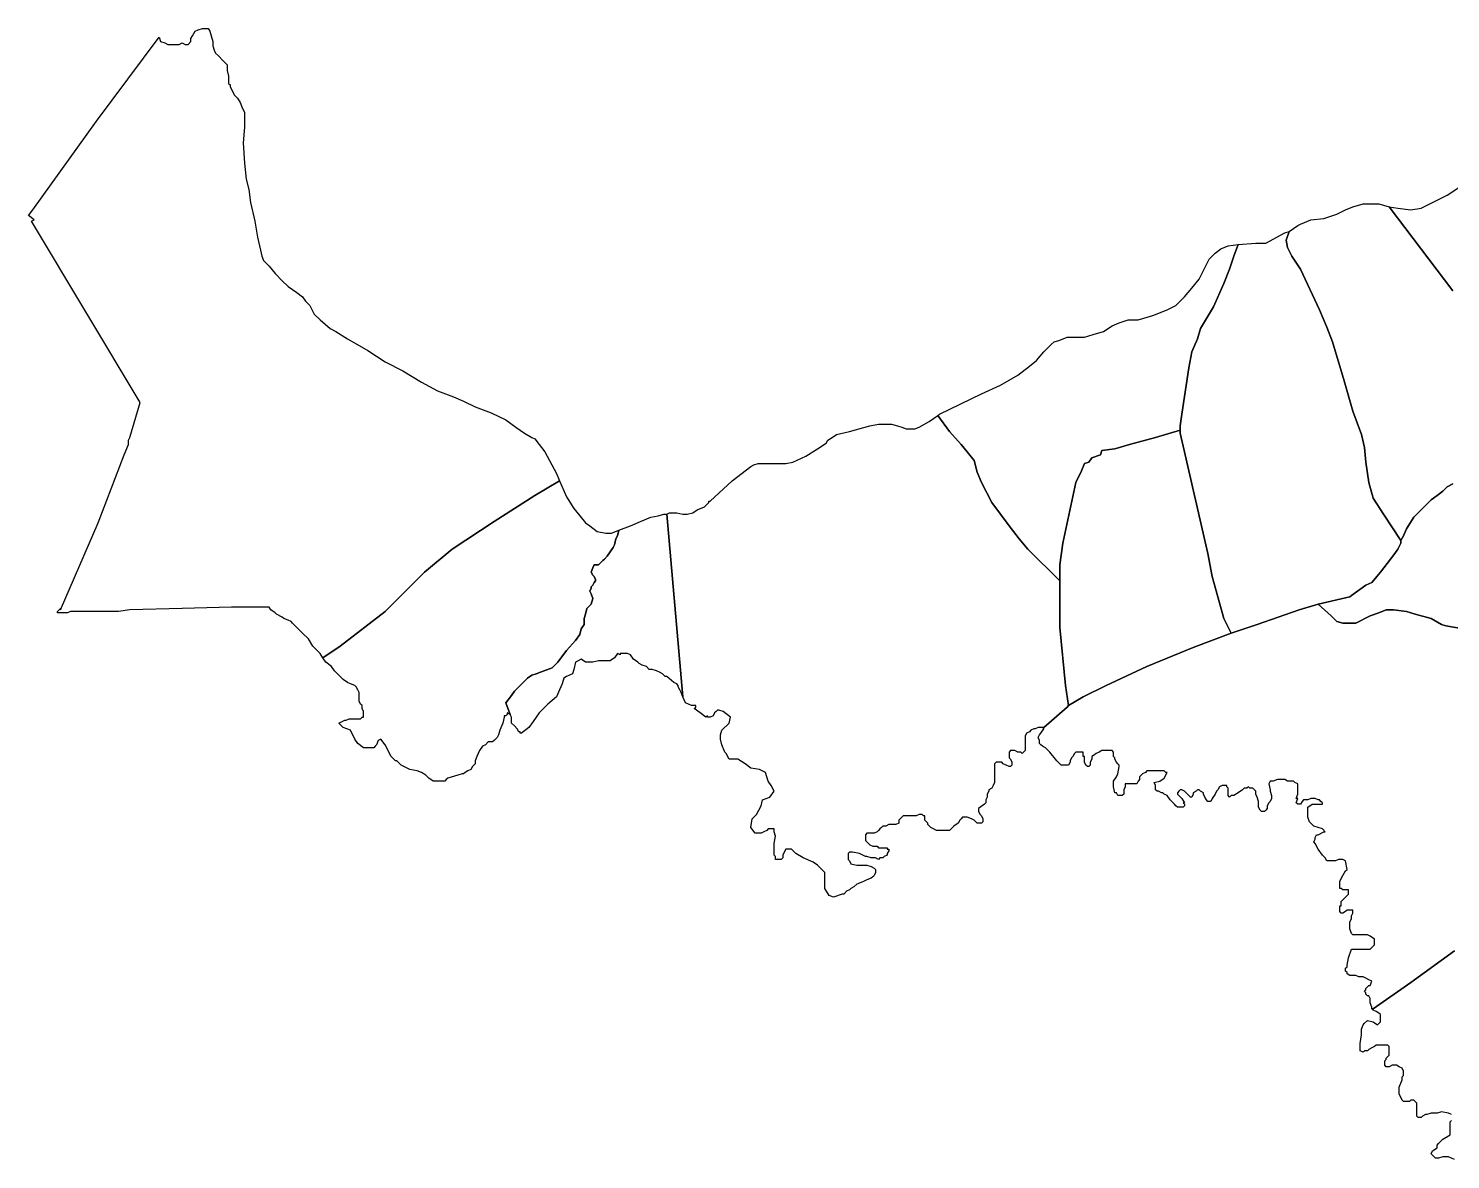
# Model space of a CAD drawing. Extents: x 20 to 266, y 22 to 174.
# Drawn here: x 20.2 to 103.2, y 36.2 to 102.3 of the extents above; entities that cross this region are included whole.
import ezdxf

# ---------------------------------------------------------------- set-up
doc = ezdxf.new("R2010")
doc.units = 0
doc.layers.add('KAREMO', color=7, linetype='CONTINUOUS')

msp = doc.modelspace()

# ---------------------------------------------------------------- linework, layer by layer
at = {"layer": 'KAREMO', "color": 2}
for points in [[(51.225362, 75.847843), (49.785972, 75.001095), (47.41521, 73.476947), (44.959782, 71.868125), (43.351051, 70.513328), (41.06496, 68.227109), (38.440187, 66.194912), (37.424148, 65.517515), (37.254808, 65.77154), (37.085468, 65.940887), (36.831457, 66.194912), (36.57745, 66.618287), (36.238769, 66.956986), (35.984759, 67.211011), (35.730748, 67.465035), (35.646078, 67.549709), (35.561408, 67.634386), (35.392067, 67.71906), (35.138057, 67.803734), (35.053386, 67.888411), (34.714709, 68.057758), (34.630039, 68.142436), (34.376028, 68.311783), (34.291358, 68.481134), (32.089937, 68.481134), (29.211157, 68.396457), (26.163037, 68.311783), (25.485676, 68.227109), (23.792275, 68.227109), (22.691566, 68.227109), (22.522226, 68.142436), (22.352885, 68.142436), (21.929535, 68.142436), (21.929535, 68.227109), (22.098875, 68.396457), (22.098875, 68.311783), (24.300296, 73.392273), (25.824356, 77.371991), (26.078367, 77.964714), (26.078367, 78.218739), (26.163037, 78.388087), (26.755725, 80.420284), (20.405475, 91.004637), (20.574815, 91.089311), (20.236134, 91.343335), (20.490145, 91.682034), (24.215626, 96.847198), (27.856438, 101.758337), (27.941108, 101.504313), (28.195115, 101.419639), (28.364455, 101.334965), (28.618466, 101.334965), (28.872476, 101.334965), (29.041817, 101.334965), (29.211157, 101.419639), (29.380498, 101.334965), (29.549838, 101.334965), (29.719178, 101.504313), (29.719178, 101.673664), (29.803848, 101.843014), (29.973185, 102.097039), (30.142526, 102.181713), (30.396536, 102.266387), (30.565877, 102.266387), (30.735217, 102.266387), (30.819887, 102.097039), (30.904557, 101.843014), (30.989228, 101.504313), (30.989228, 101.250291), (31.073898, 100.996267), (31.158568, 100.826916), (31.327908, 100.657565), (31.581915, 100.40354), (31.835926, 100.149515), (31.835926, 100.064842), (31.835926, 99.810817), (31.920596, 99.472119), (31.920596, 99.048743), (32.005266, 98.964069), (32.005266, 98.879395), (32.174607, 98.540697), (32.259277, 98.371346), (32.428617, 98.201995), (32.597958, 97.94797), (32.682628, 97.693946), (32.851968, 97.355247), (32.851968, 97.016549), (32.851968, 96.508499), (32.767298, 95.577078), (32.851968, 94.391628), (32.936639, 93.460207), (33.105979, 92.867484), (33.190649, 92.105409), (33.444656, 91.004637), (33.613997, 90.073212), (33.783337, 89.311141), (33.868007, 88.972439), (33.952677, 88.718415), (34.291358, 88.379716), (34.630039, 87.956344), (35.053386, 87.532968), (35.392067, 87.19427), (35.900088, 86.855568), (36.238769, 86.601547), (36.40811, 86.347522), (36.662117, 86.093498), (36.916127, 85.585448), (37.254808, 85.24675), (37.847499, 84.7387), (38.18618, 84.569349), (38.863538, 84.145977), (40.048917, 83.468577), (41.06496, 82.79118), (42.080998, 82.283131), (43.181711, 81.60573), (44.11308, 81.097681), (45.044452, 80.758982), (45.63714, 80.504958), (46.314501, 80.166259), (47.24587, 79.827561), (48.092572, 79.404185), (48.685259, 78.98081), (49.193281, 78.642111), (49.616632, 78.388087), (49.785972, 78.303413), (50.039983, 77.964714), (50.37866, 77.541339), (51.056021, 76.271215), (51.225362, 75.847843)], [(103.382092, 86.940245), (99.656614, 91.851385), (100.164632, 91.766711), (100.926664, 91.682034), (101.519351, 91.766711), (103.043415, 92.528782), (104.313464, 93.375533)], [(103.382092, 75.678492), (103.043415, 75.509145), (102.789404, 75.25512), (102.450724, 75.001095), (102.112043, 74.747071), (101.604022, 74.239021), (101.096004, 73.730972), (100.672653, 73.053575), (100.503313, 72.630199), (100.333972, 72.376175), (99.317933, 73.900323), (98.725242, 74.831744), (98.471232, 75.763169), (98.301891, 76.948616), (98.217221, 77.795363), (98.047881, 78.557438), (97.539863, 79.912235), (97.031842, 81.690404), (96.35448, 83.976626), (96.015803, 84.823374), (95.592452, 85.839473), (94.491743, 88.210365), (93.983722, 88.972439), (93.729711, 89.480489), (93.645041, 89.903864), (93.814381, 90.411914), (94.322403, 90.750612), (94.491743, 90.835286), (95.084431, 91.089311), (95.846463, 91.173984), (96.608491, 91.428009), (97.116512, 91.682034), (97.539863, 91.851385), (98.132551, 92.020736), (98.640572, 92.020736), (99.063923, 92.020736), (99.656614, 91.851385), (99.656614, 91.851385)], [(99.656614, 91.851385), (103.382092, 86.940245)], [(87.464131, 78.811462), (86.024741, 78.388087), (84.500678, 77.964714), (83.653979, 77.71069), (82.891948, 77.626012), (82.807277, 77.371991), (82.29926, 77.20264), (82.129919, 76.948616), (81.875909, 76.863942), (81.706568, 76.440566), (81.367888, 75.763169), (80.605859, 72.206827), (80.436519, 70.936704), (80.436519, 70.005279), (78.573778, 71.868125), (78.065757, 72.460848), (77.473069, 73.222922), (76.457027, 74.57772), (75.864335, 75.763169), (75.610328, 76.355893), (75.440988, 77.033289), (75.017637, 77.541339), (74.678956, 77.964714), (74.001598, 78.726788), (73.324237, 79.65821), (73.408907, 79.742884), (75.864335, 80.928333), (76.965048, 81.436383), (77.981087, 82.029106), (78.658448, 82.537155), (79.081799, 82.875854), (79.505147, 83.383903), (79.928498, 83.807275), (80.097838, 83.976626), (80.436519, 84.0613), (80.85987, 84.230651), (81.367888, 84.230651), (81.875909, 84.230651), (82.38393, 84.399998), (82.976618, 84.569349), (83.484639, 84.908048), (83.90799, 85.077399), (84.416007, 85.24675), (85.008699, 85.24675), (85.855401, 85.500774), (86.702099, 85.839473), (87.21012, 86.093498), (87.718142, 86.601547), (88.141489, 87.109593), (88.56484, 87.617642), (88.818851, 88.125692), (89.157531, 88.803092), (89.496209, 89.14179), (89.834889, 89.395815), (90.25824, 89.565163), (90.850932, 89.64984), (90.596921, 88.972439), (90.34291, 88.210365), (90.00423, 87.363618), (89.411542, 86.00882), (88.64951, 84.7387), (88.48017, 84.145977), (88.141489, 83.383903), (87.972149, 82.452478), (87.548801, 79.742884), (87.464131, 79.065487), (87.464131, 78.811462)], [(93.814381, 90.411914), (93.645041, 89.903864), (93.729711, 89.480489), (93.983722, 88.972439), (94.491743, 88.210365), (95.592452, 85.839473), (96.015803, 84.823374), (96.35448, 83.976626), (97.031842, 81.690404), (97.539863, 79.912235), (98.047881, 78.557437), (98.217221, 77.795363), (98.301891, 76.948616), (98.471232, 75.763169), (98.725242, 74.831744), (99.317933, 73.900323), (100.333972, 72.376175), (100.333972, 72.206827), (100.164632, 71.868125), (99.995291, 71.614101), (99.741281, 71.275402), (99.148593, 70.513328), (98.640572, 69.920605), (98.301891, 69.751254), (97.455193, 69.158531), (97.370523, 69.073857), (95.507782, 68.650481), (94.407073, 68.311783), (91.951641, 67.465035), (90.427581, 66.956986), (90.00423, 67.803734), (89.665549, 69.073857), (89.326872, 70.259303), (89.072861, 71.614101), (87.633471, 77.880037), (87.464131, 78.642111), (87.464131, 78.811462), (87.464131, 79.065487), (87.548801, 79.742884), (87.972149, 82.452478), (88.141489, 83.383903), (88.48017, 84.145977), (88.64951, 84.7387), (89.411542, 86.00882), (90.00423, 87.363617), (90.34291, 88.210365), (90.596921, 88.972439), (90.850932, 89.64984), (91.86697, 89.734513), (92.459662, 89.734513), (93.560371, 90.327237), (93.814381, 90.411914), (93.814381, 90.411914)], [(80.436519, 70.005279), (80.436519, 69.497233), (80.436519, 67.295684), (80.7752, 63.908693), (80.944537, 62.723247), (80.85987, 62.63857), (79.505147, 61.453123), (79.420477, 61.453123), (79.335806, 61.453123), (79.16647, 61.453123), (78.997129, 61.36845), (78.912459, 61.36845), (78.743119, 61.283772), (78.658448, 61.199099), (78.489108, 61.114425), (78.404438, 60.945074), (78.404438, 60.775723), (78.404438, 60.606376), (78.404438, 60.352351), (78.404438, 60.183), (78.404438, 60.098326), (78.319768, 60.013652), (78.235097, 59.928975), (78.150427, 60.013652), (77.981087, 60.013652), (77.811746, 60.098326), (77.642406, 60.098326), (77.557736, 60.098326), (77.473069, 60.013652), (77.473069, 59.928975), (77.473069, 59.844301), (77.473069, 59.674951), (77.557736, 59.590277), (77.642406, 59.420926), (77.642406, 59.336252), (77.642406, 59.251578), (77.557736, 59.166901), (77.473069, 59.166901), (77.303729, 59.251578), (77.134388, 59.336252), (77.049718, 59.420926), (76.880378, 59.420926), (76.795708, 59.420926), (76.711037, 59.420926), (76.626367, 59.336252), (76.626367, 59.251578), (76.626367, 59.082227), (76.626367, 58.658855), (76.626367, 58.489504), (76.626367, 58.320153), (76.626367, 58.23548), (76.541697, 58.066129), (76.457027, 57.896781), (76.287686, 57.812104), (76.287686, 57.72743), (76.203016, 57.558083), (76.203016, 57.388732), (76.118346, 57.219381), (76.118346, 57.050033), (76.033676, 56.965356), (75.694999, 56.711331), (75.694999, 56.541984), (75.779669, 56.372633), (75.864335, 56.287959), (75.949006, 56.118608), (75.949006, 55.949261), (75.864335, 55.864584), (75.610328, 55.864584), (75.440988, 56.033935), (75.271648, 56.118608), (75.017637, 56.203286), (74.932967, 56.203286), (74.763626, 56.203286), (74.678956, 56.118608), (74.594286, 56.033935), (74.509616, 55.864584), (74.255605, 55.695236), (74.170935, 55.610559), (74.001598, 55.441211), (73.747588, 55.441211), (73.578247, 55.441211), (73.493577, 55.441211), (73.239566, 55.441211), (73.070226, 55.525885), (72.900886, 55.610559), (72.731545, 55.77991), (72.731545, 55.864584), (72.646875, 55.949261), (72.562205, 56.033935), (72.562205, 56.203286), (72.562205, 56.287959), (72.477535, 56.287959), (72.392868, 56.372633), (72.223528, 56.372633), (72.054187, 56.287959), (71.715507, 56.287959), (71.546166, 56.287959), (71.376826, 56.287959), (71.292156, 56.287959), (71.207485, 56.203286), (71.038145, 56.033935), (71.038145, 55.864584), (70.868805, 55.77991), (70.699468, 55.77991), (70.445457, 55.77991), (70.276117, 55.695236), (70.106776, 55.695236), (70.022106, 55.610559), (69.937436, 55.525885), (69.852766, 55.441211), (69.768096, 55.356534), (69.598755, 55.271861), (69.514085, 55.271861), (69.429415, 55.271861), (69.175404, 55.271861), (69.090734, 55.187187), (69.090734, 55.017836), (69.090734, 54.933162), (69.090734, 54.848488), (69.175404, 54.763811), (69.260074, 54.679137), (69.344745, 54.594464), (69.514085, 54.509786), (69.683425, 54.509786), (69.768096, 54.509786), (69.852766, 54.425113), (70.022106, 54.425113), (70.106776, 54.425113), (70.191447, 54.425113), (70.360787, 54.425113), (70.360787, 54.340439), (70.445457, 54.340439), (70.445457, 54.255762), (70.360787, 54.086414), (70.360787, 54.001737), (70.191447, 53.917063), (70.106776, 53.83239), (69.937436, 53.83239), (69.852766, 53.747716), (69.683425, 53.83239), (69.429415, 53.83239), (69.175404, 53.917063), (69.090734, 53.917063), (68.752057, 54.086414), (68.328706, 54.171088), (68.159365, 54.171088), (68.074695, 54.086414), (68.074695, 54.001737), (68.074695, 53.83239), (68.074695, 53.747716), (68.159365, 53.663039), (68.244036, 53.493691), (68.582716, 53.409014), (68.752057, 53.409014), (69.006064, 53.409014), (69.175404, 53.409014), (69.429415, 53.32434), (69.598755, 53.239666), (69.683425, 53.154989), (69.683425, 52.985642), (69.598755, 52.816291), (69.514085, 52.731617), (69.429415, 52.64694), (69.175404, 52.562266), (69.006064, 52.477592), (68.836727, 52.392919), (68.582716, 52.308241), (68.413376, 52.138894), (68.244036, 52.054217), (68.159365, 51.969543), (67.990025, 51.884869), (67.820685, 51.715518), (67.736014, 51.715518), (67.227997, 51.546167), (66.973986, 51.630845), (66.719976, 52.054217), (66.719976, 52.392919), (66.719976, 52.64694), (66.719976, 52.985642), (66.296625, 53.409014), (66.042614, 53.578365), (65.449926, 53.83239), (65.026575, 54.086414), (64.772565, 54.340439), (64.433884, 54.340439), (64.349214, 54.171088), (64.264544, 54.001737), (64.264544, 53.83239), (64.179873, 53.747716), (64.095203, 53.747716), (63.925863, 53.747716), (63.841196, 53.747716), (63.841196, 53.83239), (63.841196, 53.917063), (63.756526, 54.001737), (63.756526, 54.086414), (63.756526, 54.340439), (63.756526, 54.679137), (63.841196, 55.10251), (63.756526, 55.356534), (63.756526, 55.525885), (63.671856, 55.525885), (63.587185, 55.525885), (63.502515, 55.525885), (63.417845, 55.525885), (63.333175, 55.441211), (63.163835, 55.356534), (62.994494, 55.271861), (62.825154, 55.271861), (62.740484, 55.271861), (62.655813, 55.271861), (62.401803, 55.610559), (62.486473, 56.118608), (62.740484, 56.372633), (62.994494, 56.880682), (63.079164, 57.219381), (63.502515, 57.388732), (63.756526, 57.72743), (63.587185, 58.066129), (63.417845, 58.320153), (63.248505, 58.828203), (62.909824, 58.997554), (62.401803, 59.082227), (62.063126, 59.336252), (61.639775, 59.590277), (61.131753, 59.590277), (60.962413, 59.928975), (60.877743, 60.013652), (60.708402, 60.437025), (60.623732, 60.775723), (60.623732, 61.029748), (60.708402, 61.283772), (61.131753, 61.707148), (61.216424, 62.045846), (60.793073, 62.384545), (60.539062, 62.469222), (60.454395, 62.469222), (60.369725, 62.384545), (60.285055, 62.299871), (60.200385, 62.13052), (60.031044, 62.045846), (59.946374, 62.045846), (59.861704, 62.045846), (59.861704, 62.13052), (59.777034, 62.045846), (59.438353, 62.299871), (59.099672, 62.553896), (59.184342, 62.63857), (59.184342, 62.723247), (59.015002, 62.723247), (58.930332, 62.723247), (58.760995, 62.807921), (58.591655, 62.892594), (58.422314, 63.231293), (57.490942, 73.900323), (57.660282, 73.984997), (58.083633, 73.984997), (58.422314, 73.900323), (58.676325, 73.900323), (59.015002, 73.984997), (59.269013, 74.154348), (59.692364, 74.323695), (59.946374, 74.57772), (59.946374, 74.662397), (60.031044, 74.662397), (61.301094, 75.847843), (62.401803, 76.694591), (62.571143, 76.779265), (62.825154, 76.863942), (63.163835, 76.863942), (63.587185, 76.863942), (64.010533, 76.863942), (64.433884, 76.863942), (64.857235, 76.948616), (65.619263, 77.287314), (66.296625, 77.71069), (66.804646, 78.049388), (66.889316, 78.218739), (67.143327, 78.388087), (67.397334, 78.557438), (68.159365, 78.726788), (69.344745, 79.065487), (69.852766, 79.150161), (70.360787, 79.150161), (70.614798, 79.150161), (70.953475, 79.065487), (71.207485, 78.98081), (71.461496, 78.896136), (71.715507, 78.896136), (71.969517, 78.896136), (72.223528, 78.98081), (72.816216, 79.319512), (73.324237, 79.65821), (74.001598, 78.726788), (74.678956, 77.964714), (75.017637, 77.541339), (75.440988, 77.033289), (75.610328, 76.355893), (75.864335, 75.763169), (76.457027, 74.57772), (77.473069, 73.222922), (78.065757, 72.460848), (78.573778, 71.868125), (80.436519, 70.005279)], [(90.427581, 66.956986), (88.226159, 66.110238), (85.51672, 65.009466), (83.145958, 63.908693), (81.791239, 63.231293), (80.944537, 62.723247), (80.7752, 63.908693), (80.436519, 67.295684), (80.436519, 69.497233), (80.436519, 70.005279), (80.436519, 70.936704), (80.605859, 72.206827), (81.367888, 75.763169), (81.706568, 76.440566), (81.875909, 76.863942), (82.129919, 76.948616), (82.29926, 77.20264), (82.807277, 77.371991), (82.891948, 77.626012), (83.653979, 77.71069), (84.500678, 77.964714), (86.024741, 78.388087), (87.464131, 78.811462), (87.464131, 78.642111), (87.633471, 77.880037), (89.072861, 71.614101), (89.326872, 70.259303), (89.665549, 69.073857), (90.00423, 67.803734), (90.427581, 66.956986)], [(54.696833, 72.968898), (54.612163, 72.630199), (54.527492, 72.460848), (54.442822, 72.12215), (54.358152, 71.952802), (54.019471, 71.444753), (53.850131, 71.275402), (53.765461, 71.190728), (53.596124, 71.021377), (53.511454, 70.936704), (53.342113, 70.936704), (53.257443, 70.936704), (53.172773, 70.767353), (53.088103, 70.513328), (53.172773, 70.343981), (53.257443, 70.259303), (53.342113, 70.089956), (53.342113, 70.005279), (53.257443, 69.920605), (53.172773, 69.751254), (53.088103, 69.66658), (53.088103, 69.581907), (53.003432, 69.412556), (53.088103, 69.243208), (53.172773, 68.989183), (53.088103, 68.650481), (52.834092, 68.396457), (52.749422, 68.057758), (52.664752, 67.803734), (52.664752, 67.465035), (52.495411, 67.211011), (52.410741, 66.872312), (52.15673, 66.533614), (51.648713, 65.940887), (51.140692, 65.26349), (50.802011, 64.924792), (50.124653, 64.670767), (49.870642, 64.58609), (49.616632, 64.501416), (49.362621, 64.332069), (49.193281, 64.162718), (48.600589, 63.569995), (48.431252, 63.31597), (48.092572, 62.892594), (48.346582, 62.215197), (48.177242, 62.299871), (48.177242, 62.215197), (48.092572, 62.13052), (48.007901, 62.13052), (48.007901, 62.045846), (47.923231, 61.707148), (47.753891, 61.283772), (47.669221, 61.029748), (47.58455, 60.8604), (47.41521, 60.691049), (47.33054, 60.606376), (47.076529, 60.606376), (46.907189, 60.437025), (46.737852, 60.352351), (46.568512, 60.098326), (46.399171, 59.759628), (46.314501, 59.505603), (46.314501, 59.336252), (46.145161, 59.166901), (46.060491, 58.997554), (45.89115, 58.91288), (45.72181, 58.828203), (45.63714, 58.743529), (45.552469, 58.743529), (45.298459, 58.658855), (44.705771, 58.489504), (44.621101, 58.404831), (44.536431, 58.320153), (44.19775, 58.320153), (43.859069, 58.320153), (43.605058, 58.489504), (43.435722, 58.658855), (43.181711, 58.828203), (42.9277, 58.91288), (42.504349, 58.997554), (41.996328, 59.251578), (41.742321, 59.505603), (41.657651, 59.505603), (41.40364, 59.759628), (41.06496, 60.437025), (40.810949, 60.775723), (40.641609, 60.691049), (40.556938, 60.437025), (40.472268, 60.352351), (40.387598, 60.267677), (40.218258, 60.267677), (40.048917, 60.267677), (39.964251, 60.267677), (39.79491, 60.267677), (39.456229, 60.521698), (39.286889, 60.775723), (39.202219, 60.945074), (39.117549, 61.114425), (39.032878, 61.283772), (38.609528, 61.453123), (38.355517, 61.707148), (38.694198, 61.876496), (38.778868, 61.876496), (38.948208, 61.961173), (39.371559, 61.961173), (39.5409, 61.961173), (39.62557, 61.961173), (39.71024, 62.045846), (39.79491, 62.045846), (39.79491, 62.13052), (39.79491, 62.215197), (39.79491, 62.384545), (39.71024, 62.553896), (39.71024, 62.723247), (39.62557, 62.807921), (39.5409, 62.977272), (39.5409, 63.146619), (39.5409, 63.31597), (39.5409, 63.485317), (39.456229, 63.654668), (39.371559, 63.824019), (39.286889, 63.908693), (39.032878, 63.993367), (38.863538, 64.078044), (38.609528, 64.247391), (38.440187, 64.416742), (38.27085, 64.58609), (38.10151, 64.755441), (37.932169, 65.009466), (37.593489, 65.26349), (37.424148, 65.517515), (38.440187, 66.194912), (41.06496, 68.227109), (43.351051, 70.513328), (44.959782, 71.868125), (47.41521, 73.476947), (49.785972, 75.001095), (51.225362, 75.847843), (51.648713, 74.916422), (52.07206, 74.239021), (52.410741, 73.815646), (52.749422, 73.392273), (53.003432, 73.222922), (53.426783, 72.884224), (53.934801, 72.79955), (54.273482, 72.79955), (54.696833, 72.968898)], [(103.974784, 67.211011), (102.958745, 67.380362), (102.704734, 67.465035), (102.112043, 67.803734), (101.180674, 68.057758), (100.672653, 68.227109), (99.910621, 68.311783), (99.487274, 68.311783), (99.063923, 68.142436), (98.555902, 67.973085), (97.709203, 67.549709), (97.285852, 67.549709), (96.947172, 67.549709), (96.608491, 67.634386), (96.26981, 67.973085), (95.507782, 68.650481), (97.370523, 69.073857), (97.455193, 69.158531), (98.301891, 69.751254), (98.640572, 69.920605), (99.148593, 70.513328), (99.741281, 71.275402), (99.995291, 71.614101), (100.164632, 71.868125), (100.333972, 72.206827), (100.333972, 72.376175), (100.503313, 72.630199), (100.672653, 73.053575), (101.096004, 73.730972), (101.604022, 74.239021), (102.112043, 74.747071), (102.450724, 75.001095), (102.789404, 75.25512), (103.043415, 75.509145), (103.382092, 75.678492)], [(58.422314, 63.231293), (58.337644, 63.485317), (58.252974, 63.654668), (58.168304, 63.824019), (58.168304, 63.908693), (58.083633, 63.993367), (57.914293, 64.078044), (57.490942, 64.416742), (57.406272, 64.416742), (57.236931, 64.58609), (57.067595, 64.670767), (56.898254, 64.755441), (56.644244, 64.840115), (56.474903, 64.840115), (56.305563, 65.009466), (56.051552, 65.094139), (55.882212, 65.178817), (55.797542, 65.26349), (55.543531, 65.432841), (55.374191, 65.686862), (55.204854, 65.77154), (55.120184, 65.77154), (54.950843, 65.77154), (54.781503, 65.77154), (54.781503, 65.686862), (54.612163, 65.77154), (54.442822, 65.517515), (54.188812, 65.348164), (54.104141, 65.348164), (53.511454, 65.348164), (53.172773, 65.26349), (53.088103, 65.26349), (52.749422, 65.26349), (52.495411, 65.432841), (52.326071, 65.348164), (52.15673, 65.26349), (52.07206, 64.840115), (51.98739, 64.58609), (51.648713, 64.416742), (51.479372, 64.332069), (51.394702, 63.993367), (51.225362, 63.654668), (51.056021, 63.231293), (50.548, 62.807921), (50.039983, 62.299871), (49.701302, 61.791822), (49.447291, 61.453123), (49.02394, 61.114425), (48.93927, 61.114425), (48.93927, 61.199099), (48.8546, 61.199099), (48.76993, 61.36845), (48.600589, 61.537797), (48.431252, 61.707148), (48.431252, 61.791822), (48.431252, 61.876495), (48.431252, 62.045846), (48.346582, 62.215197), (48.092572, 62.892594), (48.431252, 63.31597), (48.600589, 63.569995), (49.193281, 64.162718), (49.362621, 64.332069), (49.616632, 64.501416), (49.870642, 64.58609), (50.124653, 64.670767), (50.802011, 64.924792), (51.140692, 65.26349), (51.648713, 65.940887), (52.15673, 66.533614), (52.410741, 66.872312), (52.495411, 67.211011), (52.664752, 67.465035), (52.664752, 67.803734), (52.749422, 68.057758), (52.834092, 68.396457), (53.088103, 68.650481), (53.172773, 68.989183), (53.088103, 69.243208), (53.003432, 69.412556), (53.088103, 69.581907), (53.088103, 69.66658), (53.172773, 69.751254), (53.257443, 69.920605), (53.342113, 70.005279), (53.342113, 70.089956), (53.257443, 70.259303), (53.172773, 70.343981), (53.088103, 70.513328), (53.172773, 70.767353), (53.257443, 70.936704), (53.342113, 70.936704), (53.511454, 70.936704), (53.596124, 71.021377), (53.765461, 71.190728), (53.850131, 71.275402), (54.019471, 71.444753), (54.358152, 71.952802), (54.442822, 72.12215), (54.527492, 72.460848), (54.612163, 72.630199), (54.696833, 72.968898), (55.374191, 73.222922), (55.966882, 73.476947), (56.559573, 73.730972), (56.982924, 73.815646), (57.321602, 73.900323), (57.490942, 73.900323), (58.422314, 63.231293)], [(103.466762, 48.413201), (100.926664, 46.550354), (98.725242, 45.026206), (98.640572, 45.026206), (98.640572, 45.110883), (98.555902, 45.364908), (98.555902, 45.534255), (98.555902, 45.618933), (98.471232, 45.78828), (98.386561, 45.78828), (98.301891, 45.872954), (98.301891, 45.957631), (98.217221, 46.042305), (98.301891, 46.126979), (98.301891, 46.211656), (98.471232, 46.381003), (98.555902, 46.381003), (98.640572, 46.635028), (98.471232, 46.719705), (98.301891, 46.804379), (98.132551, 46.889053), (97.878544, 46.889053), (97.709203, 46.97373), (97.539863, 46.97373), (97.370523, 46.97373), (97.201182, 47.058404), (97.201182, 47.143077), (97.116512, 47.227751), (97.116512, 47.397102), (97.201182, 47.481776), (97.201182, 47.566453), (97.285852, 47.989825), (97.455193, 48.497875), (97.793873, 48.497875), (98.132551, 48.497875), (98.301891, 48.497875), (98.555902, 48.497875), (98.809912, 48.751899), (98.809912, 48.92125), (98.809912, 49.005924), (98.809912, 49.090598), (98.555902, 49.259949), (98.386561, 49.344622), (98.132551, 49.344622), (97.963214, 49.344622), (97.793873, 49.344622), (97.539863, 49.344622), (97.455193, 49.4293), (97.370523, 49.683324), (97.370523, 49.937345), (97.370523, 50.106696), (97.455193, 50.276047), (97.455193, 50.445395), (97.539863, 50.614746), (97.539863, 50.69942), (97.539863, 50.784097), (97.455193, 50.784097), (97.370523, 50.784097), (97.201182, 50.784097), (97.116512, 50.69942), (96.947172, 50.614746), (96.862501, 50.614746), (96.777831, 50.69942), (96.777831, 50.784097), (96.777831, 50.86877), (96.777831, 51.038121), (96.862501, 51.038121), (96.862501, 51.292143), (97.031842, 51.461494), (97.285852, 51.715518), (97.285852, 51.800192), (97.285852, 51.969543), (97.201182, 51.969543), (97.116512, 51.969543), (96.947172, 51.969543), (96.862501, 52.054217), (96.777831, 52.054217), (96.777831, 52.223568), (96.777831, 52.308241), (96.777831, 52.392919), (96.777831, 52.477592), (96.947172, 52.816291), (97.116512, 53.070315), (97.201182, 53.154989), (97.116512, 53.663039), (96.947172, 53.747716), (96.862501, 53.747716), (96.693161, 53.747716), (96.523821, 53.663039), (96.35448, 53.663039), (96.185143, 53.663039), (96.100473, 53.663039), (96.015803, 53.663039), (95.931133, 53.83239), (95.761792, 54.001737), (95.507782, 54.340439), (95.338441, 54.679137), (95.253771, 54.763811), (95.338441, 54.933162), (95.338441, 55.017836), (95.423112, 55.187187), (95.507782, 55.187187), (95.846463, 55.356534), (95.931133, 55.356534), (95.761792, 55.525885), (95.507782, 55.610559), (95.253771, 55.695236), (95.084431, 55.864584), (94.999761, 55.949261), (94.91509, 56.203286), (94.91509, 56.457307), (94.91509, 56.626658), (94.91509, 56.796009), (95.169101, 56.965356), (95.592452, 56.965356), (95.761792, 56.965356), (95.761792, 57.050033), (95.677122, 57.134707), (95.592452, 57.219381), (95.507782, 57.219381), (95.338441, 57.304058), (95.084431, 57.304058), (94.91509, 57.219381), (94.83042, 57.219381), (94.66108, 57.219381), (94.57641, 57.134707), (94.491743, 56.965356), (94.322403, 56.965356), (94.237732, 57.050033), (94.322403, 57.304058), (94.237732, 57.304058), (94.322403, 57.558083), (94.322403, 57.72743), (94.322403, 57.896781), (94.322403, 58.066129), (94.322403, 58.150806), (94.153062, 58.23548), (94.068392, 58.320153), (93.899052, 58.320153), (93.729711, 58.320153), (93.560371, 58.404831), (93.39103, 58.404831), (93.13702, 58.404831), (92.883009, 58.320153), (92.713672, 58.320153), (92.629002, 58.150806), (92.713672, 57.812104), (92.713672, 57.72743), (92.798343, 57.473405), (92.798343, 57.388732), (92.798343, 57.304058), (92.713672, 57.134707), (92.629002, 57.050033), (92.544332, 56.880682), (92.544332, 56.711331), (92.459662, 56.626658), (92.374992, 56.541984), (92.290321, 56.541984), (92.205651, 56.541984), (92.120981, 56.626658), (92.036311, 56.796009), (92.036311, 57.134707), (91.951641, 57.388732), (91.86697, 57.558083), (91.86697, 57.72743), (91.69763, 57.896781), (91.52829, 57.896781), (91.443619, 57.981455), (91.358949, 57.896781), (91.189609, 57.896781), (91.104942, 57.812104), (90.850932, 57.642756), (90.596921, 57.473405), (90.427581, 57.473405), (90.34291, 57.388732), (90.25824, 57.473405), (90.25824, 57.558083), (90.25824, 57.72743), (90.25824, 57.812104), (90.25824, 57.896781), (90.17357, 57.981455), (90.17357, 58.066129), (90.0889, 58.066129), (89.91956, 58.066129), (89.750219, 57.981455), (89.665549, 57.812104), (89.580879, 57.72743), (89.496209, 57.558083), (89.326872, 57.304058), (89.242201, 57.134707), (89.157531, 57.134707), (89.072861, 57.134707), (88.988191, 57.219381), (88.903521, 57.388732), (88.818851, 57.558083), (88.818851, 57.642756), (88.64951, 57.72743), (88.56484, 57.812104), (88.48017, 57.812104), (88.3955, 57.72743), (88.226159, 57.642756), (88.226159, 57.558083), (88.141489, 57.388732), (88.056819, 57.388732), (87.972149, 57.473405), (87.887478, 57.558083), (87.802808, 57.642756), (87.718142, 57.72743), (87.548801, 57.812104), (87.464131, 57.812104), (87.379461, 57.72743), (87.294791, 57.642756), (87.294791, 57.558083), (87.548801, 57.304058), (87.718142, 57.050033), (87.633471, 57.050033), (87.718142, 56.965356), (87.718142, 56.880682), (87.633471, 56.796009), (87.464131, 56.796009), (87.294791, 56.796009), (87.21012, 56.880682), (87.12545, 56.965356), (87.04078, 57.050033), (86.87144, 57.219381), (86.702099, 57.473405), (86.532759, 57.558083), (86.448089, 57.642756), (86.363418, 57.642756), (86.194078, 57.72743), (86.109408, 57.72743), (86.024741, 57.812104), (86.024741, 57.896781), (86.024741, 57.981455), (86.024741, 58.066129), (85.940071, 58.23548), (86.278748, 58.320153), (86.532759, 58.489504), (86.702099, 58.828203), (86.617429, 58.828203), (86.532759, 58.91288), (86.448089, 58.91288), (86.194078, 58.91288), (86.024741, 58.91288), (85.855401, 58.91288), (85.68606, 58.91288), (85.51672, 58.91288), (85.43205, 58.828203), (85.262709, 58.743529), (85.093369, 58.574178), (85.093369, 58.404831), (85.008699, 58.320153), (84.924029, 58.150806), (84.839358, 58.150806), (84.670018, 58.150806), (84.585348, 58.150806), (84.416007, 58.150806), (84.331341, 58.150806), (84.246671, 58.150806), (84.246671, 57.981455), (84.162, 57.812104), (84.162, 57.72743), (84.162, 57.558083), (84.07733, 57.473405), (83.90799, 57.473405), (83.82332, 57.473405), (83.738649, 57.642756), (83.653979, 57.642756), (83.569309, 57.981455), (83.569309, 58.320153), (83.738649, 58.574178), (83.82332, 58.743529), (83.90799, 59.166901), (83.90799, 59.251578), (83.82332, 59.336252), (83.738649, 59.420926), (83.653979, 59.590277), (83.653979, 59.67495), (83.569309, 59.759628), (83.569309, 59.844301), (83.569309, 60.013652), (83.484639, 60.098326), (83.399969, 60.098326), (83.230628, 60.098326), (83.145958, 60.098326), (82.976618, 60.098326), (82.891947, 60.098326), (82.722607, 60.013652), (82.55327, 59.928975), (82.4686, 59.844301), (82.29926, 59.759628), (82.29926, 59.590277), (82.214589, 59.420926), (82.214589, 59.251578), (82.129919, 59.166901), (82.045249, 59.166901), (81.960579, 59.251578), (81.875909, 59.420926), (81.875909, 59.505603), (81.875909, 59.590277), (81.875909, 59.759628), (81.791238, 59.759628), (81.791238, 59.844301), (81.791238, 60.013652), (81.706568, 60.013652), (81.537228, 60.013652), (81.452558, 60.013652), (81.367888, 60.013652), (81.283217, 59.928975), (81.198547, 59.759628), (81.113877, 59.67495), (81.029207, 59.505603), (81.029207, 59.420926), (80.944537, 59.251578), (80.85987, 59.251578), (80.690529, 59.251578), (80.605859, 59.251578), (80.521189, 59.251578), (80.267179, 59.505603), (79.843828, 60.013652), (79.589817, 60.267677), (79.420477, 60.352351), (79.335806, 60.437025), (79.251136, 60.521698), (79.251136, 60.606376), (79.251136, 60.691049), (79.16647, 60.8604), (79.251136, 61.029748), (79.335806, 61.114425), (79.505147, 61.36845), (79.505147, 61.453123), (79.420477, 61.453123), (79.505147, 61.453123), (80.85987, 62.63857), (80.944537, 62.723247), (81.791238, 63.231293), (83.145958, 63.908693), (85.51672, 65.009466), (88.226159, 66.110238), (90.427581, 66.956986), (91.951641, 67.465035), (94.407073, 68.311783), (95.507782, 68.650481), (96.26981, 67.973085), (96.608491, 67.634386), (96.947172, 67.549709), (97.285852, 67.549709), (97.709203, 67.549709), (98.555902, 67.973085), (99.063923, 68.142436), (99.487274, 68.311783), (99.910621, 68.311783), (100.672653, 68.227109), (101.180674, 68.057758), (102.112043, 67.803734), (102.704734, 67.465035), (102.958745, 67.380362), (103.974784, 67.211011)], [(103.297422, 38.844947), (103.128082, 38.92962), (102.704734, 39.014294), (102.450724, 38.92962), (102.196713, 38.92962), (102.112043, 38.92962), (101.858032, 38.844947), (101.773362, 38.844947), (101.604022, 38.760269), (101.519351, 38.675596), (101.434681, 38.675596), (101.350015, 38.675596), (101.265344, 38.760269), (101.265344, 38.92962), (101.265344, 39.014294), (101.265344, 39.268319), (101.265344, 39.522344), (101.180674, 39.607017), (101.096004, 39.691695), (101.011334, 39.691695), (100.926664, 39.691695), (100.841993, 39.607017), (100.672653, 39.607017), (100.503313, 39.607017), (100.418642, 39.691695), (100.333972, 39.861042), (100.249302, 40.030393), (100.249302, 40.199744), (100.249302, 40.369091), (100.249302, 40.453769), (100.418642, 40.877141), (100.418642, 41.046492), (100.503313, 41.131165), (100.503313, 41.300516), (100.503313, 41.38519), (100.418642, 41.554541), (100.249302, 41.639215), (100.079962, 41.723889), (99.995291, 41.723889), (99.825951, 41.723889), (99.656614, 41.639215), (99.487274, 41.639215), (99.402604, 41.723889), (99.402604, 41.89324), (99.402604, 41.977913), (99.487274, 42.062587), (99.487274, 42.147264), (99.571944, 42.231938), (99.656614, 42.316612), (99.656614, 42.401289), (99.656614, 42.570636), (99.656614, 42.739987), (99.656614, 42.824661), (99.571944, 42.909338), (99.402604, 42.909338), (99.317933, 42.909338), (99.233263, 42.909338), (99.063923, 42.909338), (98.894582, 42.909338), (98.809912, 42.824661), (98.640572, 42.739987), (98.471232, 42.655314), (98.386561, 42.570636), (98.217221, 42.570636), (98.132551, 42.485963), (97.963214, 42.570636), (97.963214, 42.655314), (97.963214, 42.824661), (97.963214, 42.994012), (98.047881, 43.502061), (98.047881, 43.586735), (98.047881, 43.671409), (98.047881, 43.84076), (98.132551, 44.094785), (98.217221, 44.179458), (98.386561, 44.348809), (98.725242, 44.264136), (98.979253, 44.094785), (99.148593, 44.264136), (99.148593, 44.433483), (99.148593, 44.602834), (99.148593, 44.687508), (99.063923, 44.772181), (98.894582, 44.856859), (98.725242, 44.941532), (98.640572, 45.026206), (98.725242, 45.026206), (100.926664, 46.550354), (103.466762, 48.413201)], [(103.466762, 36.220026), (103.128082, 36.389377), (103.043415, 36.389377), (102.874075, 36.389377), (102.789404, 36.389377), (102.535394, 36.3047), (102.366053, 36.3047), (102.112043, 36.558724), (102.196713, 36.728075), (102.450724, 36.897423), (102.450724, 37.066774), (102.535394, 37.151448), (102.789404, 37.405472), (103.212752, 37.659497), (103.212752, 37.828848), (103.212752, 37.998195), (103.212752, 38.167546), (103.212752, 38.336897), (103.212752, 38.421571), (103.297422, 38.506245)]]:
    msp.add_lwpolyline(points, dxfattribs=at)

doc.saveas('drawing.dxf')
